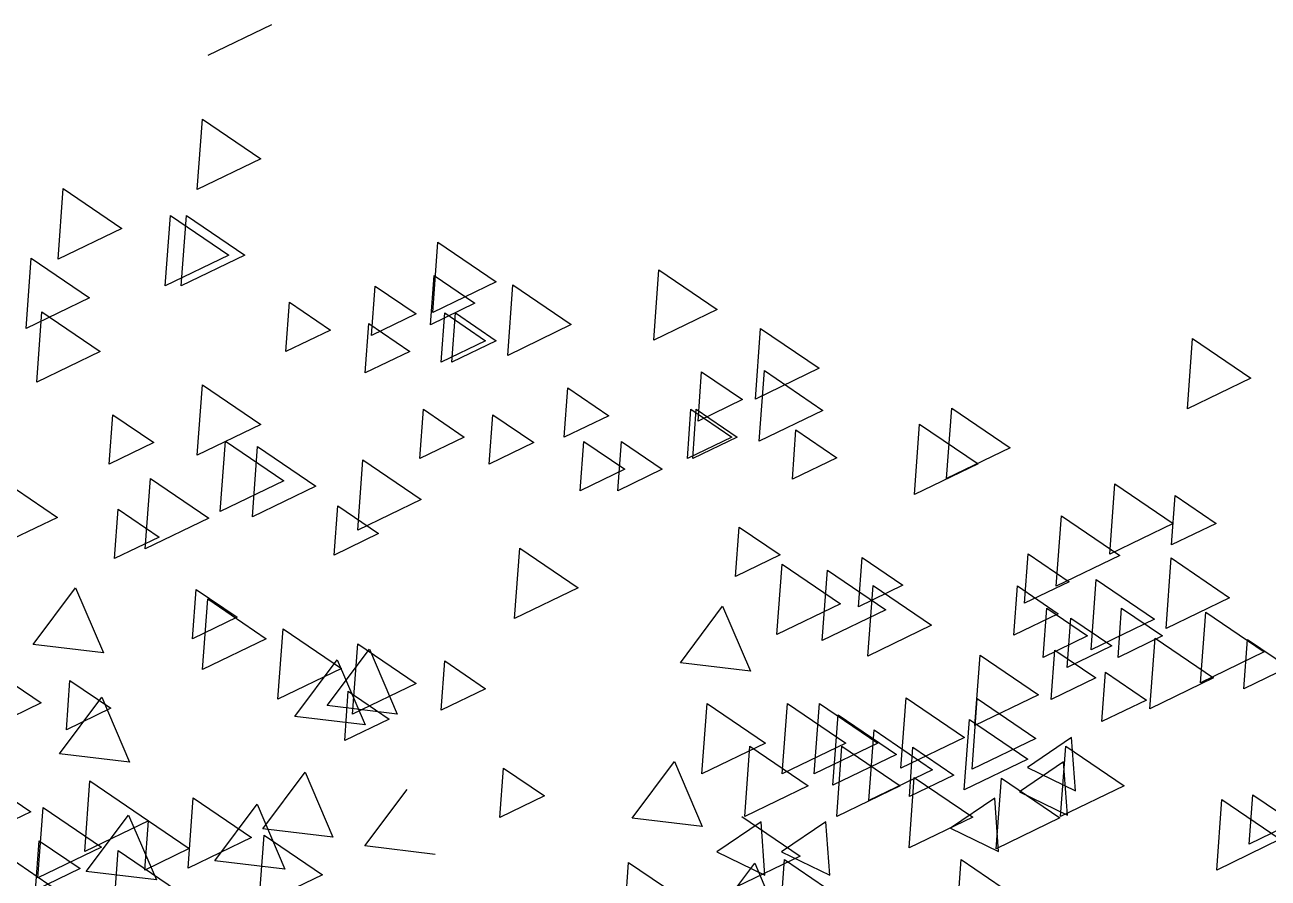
# Model space of a CAD drawing. Header units: millimetres. Extents: x 87938 to 265635, y 330093 to 434310.
# Drawn here: x 211266 to 213021, y 405012 to 406216 of the extents above; entities that cross this region are included whole.
import ezdxf

# ---------------------------------------------------------------- set-up
doc = ezdxf.new("R2010")
doc.units = ezdxf.units.MM

# ---------------------------------------------------------------- blocks, each defined once
blk = doc.blocks.new('A$C7FA71D6E')
for p, q in [((3218.3, 8410.2), (3128.6, 8366.9)), ((3113.5, 8178.1), (3120.8, 8277.4)), ((3120.8, 8277.4), (3203.2, 8221.4)), ((3203.2, 8221.4), (3113.5, 8178.1)), ((2917, 8079.9), (2924.3, 8179.2)), ((2924.3, 8179.2), (3006.8, 8123.2)), ((3068.1, 8042.1), (3075.5, 8141.5)), ((3075.5, 8141.5), (3157.9, 8085.5)), ((3090.8, 8042.1), (3098.1, 8141.5)), ((3098.1, 8141.5), (3180.5, 8085.5)), ((3006.8, 8123.2), (2917, 8079.9)), ((3445.9, 8004.3), (3453.2, 8103.7)), ((3453.2, 8103.7), (3535.6, 8047.7)), ((2871.7, 7981.7), (2879, 8081.1)), ((2879, 8081.1), (2961.4, 8025)), ((3157.9, 8085.5), (3068.1, 8042.1)), ((3180.5, 8085.5), (3090.8, 8042.1)), ((3442.6, 7987.1), (3447.7, 8056.7)), ((3447.7, 8056.7), (3505.4, 8017.5)), ((3757.9, 7965.4), (3765.2, 8064.8)), ((3765.2, 8064.8), (3847.6, 8008.8)), ((3359.5, 7972), (3364.6, 8041.6)), ((3364.6, 8041.6), (3422.3, 8002.4)), ((3535.6, 8047.7), (3445.9, 8004.3)), ((3551.7, 7943.9), (3559, 8043.3)), ((3559, 8043.3), (3641.4, 7987.3)), ((2961.4, 8025), (2871.7, 7981.7)), ((2886.8, 7906.1), (2894.1, 8005.5)), ((2894.1, 8005.5), (2976.5, 7949.5)), ((3238.6, 7949.4), (3243.7, 8018.9)), ((3243.7, 8018.9), (3301.4, 7979.7)), ((3505.4, 8017.5), (3442.6, 7987.1)), ((3457.7, 7934.3), (3462.8, 8003.8)), ((3462.8, 8003.8), (3520.5, 7964.6)), ((3472.8, 7934.3), (3477.9, 8003.8)), ((3477.9, 8003.8), (3535.6, 7964.6)), ((3847.6, 8008.8), (3757.9, 7965.4)), ((3350.5, 7919.2), (3355.6, 7988.8)), ((3350.5, 7919.2), (3355.6, 7988.8)), ((3355.6, 7988.8), (3413.3, 7949.5)), ((3355.6, 7988.8), (3413.3, 7949.5)), ((3422.3, 8002.4), (3359.5, 7972)), ((3641.4, 7987.3), (3551.7, 7943.9)), ((3301.4, 7979.7), (3238.6, 7949.4)), ((3901.4, 7882.3), (3908.7, 7981.7)), ((3908.7, 7981.7), (3991.2, 7925.7)), ((3520.5, 7964.6), (3457.7, 7934.3)), ((3535.6, 7964.6), (3472.8, 7934.3)), ((4511.2, 7868.4), (4518.5, 7967.8)), ((4518.5, 7967.8), (4600.9, 7911.7)), ((2976.5, 7949.5), (2886.8, 7906.1)), ((3413.3, 7949.5), (3350.5, 7919.2)), ((3413.3, 7949.5), (3350.5, 7919.2)), ((3820.4, 7851.2), (3825.5, 7920.7)), ((3825.5, 7920.7), (3883.2, 7881.5)), ((3991.2, 7925.7), (3901.4, 7882.3)), ((3906.8, 7823.1), (3914.1, 7922.4)), ((3914.1, 7922.4), (3996.5, 7866.4)), ((3113.4, 7803), (3120.7, 7902.4)), ((3120.7, 7902.4), (3203.1, 7846.4)), ((3631.5, 7828.5), (3636.6, 7898.1)), ((3636.6, 7898.1), (3694.3, 7858.9)), ((4600.9, 7911.7), (4511.2, 7868.4)), ((3883.2, 7881.5), (3820.4, 7851.2)), ((3427.5, 7798.3), (3432.6, 7867.9)), ((3432.6, 7867.9), (3490.3, 7828.7)), ((3805.3, 7798.3), (3810.4, 7867.9)), ((3810.4, 7867.9), (3868.1, 7828.7)), ((3812.8, 7798.3), (3817.9, 7867.9)), ((3817.9, 7867.9), (3875.6, 7828.7)), ((3996.5, 7866.4), (3906.8, 7823.1)), ((4171.2, 7770.2), (4178.5, 7869.6)), ((4178.5, 7869.6), (4260.9, 7813.5)), ((2989.3, 7790.7), (2994.4, 7860.3)), ((2994.4, 7860.3), (3052.1, 7821.1)), ((3203.1, 7846.4), (3113.4, 7803)), ((3525.7, 7790.7), (3530.8, 7860.3)), ((3530.8, 7860.3), (3588.5, 7821.1)), ((3694.3, 7858.9), (3631.5, 7828.5)), ((4125.9, 7747.5), (4133.2, 7846.9)), ((4133.2, 7846.9), (4215.6, 7790.9)), ((3490.3, 7828.7), (3427.5, 7798.3)), ((3868.1, 7828.7), (3805.3, 7798.3)), ((3875.6, 7828.7), (3812.8, 7798.3)), ((3953.5, 7769.2), (3958.6, 7838.8)), ((3958.6, 7838.8), (4016.3, 7799.6)), ((3052.1, 7821.1), (2989.3, 7790.7)), ((3145.9, 7723.7), (3153.2, 7823.1)), ((3153.2, 7823.1), (3235.6, 7767.1)), ((3191.2, 7716.2), (3198.5, 7815.6)), ((3198.5, 7815.6), (3281, 7759.5)), ((3588.5, 7821.1), (3525.7, 7790.7)), ((3654.2, 7753), (3659.3, 7822.6)), ((3659.3, 7822.6), (3717, 7783.3)), ((3707, 7753), (3712.2, 7822.6)), ((3712.2, 7822.6), (3769.9, 7783.3)), ((4260.9, 7813.5), (4171.2, 7770.2)), ((3340, 7697.3), (3347.3, 7796.6)), ((3347.3, 7796.6), (3429.7, 7740.6)), ((4016.3, 7799.6), (3953.5, 7769.2)), ((3717, 7783.3), (3654.2, 7753)), ((3769.9, 7783.3), (3707, 7753)), ((4215.6, 7790.9), (4125.9, 7747.5)), ((3040.1, 7670.9), (3047.4, 7770.3)), ((3047.4, 7770.3), (3129.9, 7714.2)), ((3235.6, 7767.1), (3145.9, 7723.7)), ((3281, 7759.5), (3191.2, 7716.2)), ((4401.5, 7663.5), (4408.8, 7762.9)), ((4408.8, 7762.9), (4491.2, 7706.9)), ((2858.4, 7754.6), (2916.1, 7715.4)), ((3429.7, 7740.6), (3340, 7697.3)), ((4488.9, 7676.5), (4494, 7746.1)), ((4494, 7746.1), (4551.7, 7706.9)), ((2996.7, 7657.4), (3001.8, 7727)), ((3001.8, 7727), (3059.5, 7687.7)), ((3306.6, 7662.3), (3311.7, 7731.9)), ((3311.7, 7731.9), (3369.4, 7692.7)), ((2916.1, 7715.4), (2853.3, 7685)), ((3129.9, 7714.2), (3040.1, 7670.9)), ((4326, 7618.2), (4333.3, 7717.6)), ((4333.3, 7717.6), (4415.7, 7661.6)), ((4491.2, 7706.9), (4401.5, 7663.5)), ((4551.7, 7706.9), (4488.9, 7676.5)), ((3059.5, 7687.7), (2996.7, 7657.4)), ((3369.4, 7692.7), (3306.6, 7662.3)), ((3873.3, 7632.1), (3878.4, 7701.7)), ((3878.4, 7701.7), (3936.1, 7662.5)), ((3561.4, 7572.7), (3568.8, 7672.1)), ((3568.8, 7672.1), (3651.2, 7616)), ((3936.1, 7662.5), (3873.3, 7632.1)), ((4046.9, 7589.4), (4052, 7659)), ((4052, 7659), (4109.7, 7619.8)), ((4281.2, 7594.4), (4286.4, 7663.9)), ((4286.4, 7663.9), (4344.1, 7624.7)), ((4415.7, 7661.6), (4326, 7618.2)), ((4481, 7558.7), (4488.3, 7658.1)), ((4488.3, 7658.1), (4570.7, 7602.1)), ((3931.7, 7550), (3939, 7649.4)), ((3939, 7649.4), (4021.4, 7593.4)), ((3995.7, 7541.5), (4003, 7640.9)), ((4003, 7640.9), (4085.4, 7584.9)), ((4109.7, 7619.8), (4046.9, 7589.4)), ((4060.1, 7519.8), (4067.4, 7619.2)), ((4067.4, 7619.2), (4149.8, 7563.2)), ((4266.1, 7549), (4271.2, 7618.6)), ((4271.2, 7618.6), (4328.9, 7579.4)), ((4344.1, 7624.7), (4281.2, 7594.4)), ((4375.2, 7528.5), (4382.5, 7627.9)), ((4382.5, 7627.9), (4464.9, 7571.9)), ((2881.9, 7536.2), (2941.6, 7616)), ((2941.6, 7616), (2980.9, 7524.4)), ((3106.8, 7544), (3111.9, 7613.6)), ((3106.8, 7544), (3111.9, 7613.6)), ((3111.9, 7613.6), (3169.6, 7574.4)), ((3111.9, 7613.6), (3169.6, 7574.4)), ((3120.9, 7500.9), (3128.2, 7600.3)), ((3128.2, 7600.3), (3210.6, 7544.2)), ((3651.2, 7616), (3561.4, 7572.7)), ((4570.7, 7602.1), (4481, 7558.7)), ((3795.4, 7510.3), (3855.1, 7590.1)), ((3855.1, 7590.1), (3894.3, 7498.5)), ((4021.4, 7593.4), (3931.7, 7550)), ((4085.4, 7584.9), (3995.7, 7541.5)), ((4307.5, 7517.9), (4312.7, 7587.5)), ((4312.7, 7587.5), (4370.3, 7548.3)), ((4413.3, 7517.9), (4418.4, 7587.5)), ((4418.4, 7587.5), (4476.1, 7548.3)), ((3169.6, 7574.4), (3106.8, 7544)), ((3169.6, 7574.4), (3106.8, 7544)), ((4328.9, 7579.4), (4266.1, 7549)), ((4341.7, 7503.7), (4346.8, 7573.3)), ((4346.8, 7573.3), (4404.5, 7534.1)), ((4464.9, 7571.9), (4375.2, 7528.5)), ((4529.9, 7482.2), (4537.2, 7581.6)), ((4537.2, 7581.6), (4619.7, 7525.6)), ((3227.4, 7458.8), (3234.7, 7558.2)), ((3234.7, 7558.2), (3317.1, 7502.2)), ((4149.8, 7563.2), (4060.1, 7519.8)), ((4370.3, 7548.3), (4307.5, 7517.9)), ((4476.1, 7548.3), (4413.3, 7517.9)), ((2980.9, 7524.4), (2881.9, 7536.2)), ((3210.6, 7544.2), (3120.9, 7500.9)), ((3296.7, 7449.8), (3356.4, 7529.6)), ((3332.6, 7437.8), (3339.9, 7537.2)), ((3339.9, 7537.2), (3422.3, 7481.2)), ((3356.4, 7529.6), (3395.7, 7438)), ((4404.5, 7534.1), (4341.7, 7503.7)), ((4458.3, 7445.4), (4465.6, 7544.8)), ((4465.6, 7544.8), (4548, 7488.8)), ((4591, 7473.5), (4596.1, 7543.1)), ((4596.1, 7543.1), (4653.8, 7503.9)), ((3251.4, 7434.7), (3311.1, 7514.5)), ((3311.1, 7514.5), (3350.4, 7422.9)), ((3457.7, 7443.3), (3462.8, 7512.9)), ((3462.8, 7512.9), (3520.5, 7473.7)), ((4211.2, 7421.6), (4218.5, 7521)), ((4218.5, 7521), (4300.9, 7465)), ((4319, 7458.4), (4324.1, 7528)), ((4324.1, 7528), (4381.8, 7488.8)), ((4619.7, 7525.6), (4529.9, 7482.2)), ((2810.9, 7509.6), (2893.3, 7453.6)), ((3317.1, 7502.2), (3227.4, 7458.8)), ((3894.3, 7498.5), (3795.4, 7510.3)), ((4390.6, 7427.3), (4395.8, 7496.8)), ((4395.8, 7496.8), (4453.5, 7457.6)), ((4653.8, 7503.9), (4591, 7473.5)), ((2928.7, 7415.7), (2933.8, 7485.3)), ((2933.8, 7485.3), (2991.5, 7446.1)), ((3422.3, 7481.2), (3332.6, 7437.8)), ((4381.8, 7488.8), (4319, 7458.4)), ((4548, 7488.8), (4458.3, 7445.4)), ((2919, 7381.9), (2978.7, 7461.7)), ((2978.7, 7461.7), (3017.9, 7370.1)), ((3321.6, 7400.6), (3326.7, 7470.2)), ((3326.7, 7470.2), (3384.4, 7430.9)), ((3520.5, 7473.7), (3457.7, 7443.3)), ((4106.8, 7361.4), (4114.2, 7460.8)), ((4114.2, 7460.8), (4196.6, 7404.8)), ((4207.3, 7360.3), (4214.6, 7459.7)), ((4300.9, 7465), (4211.2, 7421.6)), ((4214.6, 7459.7), (4297, 7403.6)), ((2893.3, 7453.6), (2803.6, 7410.2)), ((2991.5, 7446.1), (2928.7, 7415.7)), ((3395.7, 7438), (3296.7, 7449.8)), ((3825.9, 7353.6), (3833.2, 7453)), ((3833.2, 7453), (3915.6, 7397)), ((3939.2, 7353.6), (3946.5, 7453)), ((3946.5, 7453), (4028.9, 7397)), ((3984.5, 7353.6), (3991.8, 7453)), ((3991.8, 7453), (4074.3, 7397)), ((4453.5, 7457.6), (4390.6, 7427.3)), ((3350.4, 7422.9), (3251.4, 7434.7)), ((3384.4, 7430.9), (3321.6, 7400.6)), ((4010.8, 7337.6), (4018.1, 7437)), ((4018.1, 7437), (4100.6, 7381)), ((4196.1, 7331), (4203.4, 7430.4)), ((4203.4, 7430.4), (4285.8, 7374.3)), ((4061.5, 7316.1), (4068.8, 7415.5)), ((4068.8, 7415.5), (4151.2, 7359.4)), ((3915.6, 7397), (3825.9, 7353.6)), ((3886.3, 7293.2), (3893.6, 7392.6)), ((3893.6, 7392.6), (3976, 7336.6)), ((4028.9, 7397), (3939.2, 7353.6)), ((4074.3, 7397), (3984.5, 7353.6)), ((4016.2, 7293.4), (4023.5, 7392.8)), ((4023.5, 7392.8), (4105.9, 7336.8)), ((4196.6, 7404.8), (4106.8, 7361.4)), ((4118.7, 7321.5), (4123.8, 7391.1)), ((4123.8, 7391.1), (4181.5, 7351.9)), ((4297, 7403.6), (4207.3, 7360.3)), ((4332.1, 7293.2), (4339.4, 7392.6)), ((4339.4, 7392.6), (4421.8, 7336.6)), ((3017.9, 7370.1), (2919, 7381.9)), ((4100.6, 7381), (4010.8, 7337.6)), ((4285.8, 7374.3), (4196.1, 7331)), ((2795.9, 7356), (2878.3, 7299.9)), ((3206.1, 7276.1), (3265.8, 7355.9)), ((3265.8, 7355.9), (3305, 7264.3)), ((3540.8, 7292.2), (3545.9, 7361.8)), ((3545.9, 7361.8), (3603.6, 7322.6)), ((3727.4, 7291.2), (3787.1, 7371)), ((3787.1, 7371), (3826.3, 7279.4)), ((4151.2, 7359.4), (4061.5, 7316.1)), ((2954.7, 7244.1), (2962, 7343.5)), ((2962, 7343.5), (3044.4, 7287.4)), ((3976, 7336.6), (3886.3, 7293.2)), ((4105.9, 7336.8), (4016.2, 7293.4)), ((4118.3, 7249), (4125.6, 7348.4)), ((4181.5, 7351.9), (4118.7, 7321.5)), ((4125.6, 7348.4), (4208.1, 7292.4)), ((4241.4, 7247.9), (4248.7, 7347.3)), ((4248.7, 7347.3), (4331.1, 7291.3)), ((4421.8, 7336.6), (4332.1, 7293.2)), ((3100.4, 7220.3), (3107.8, 7319.7)), ((3107.8, 7319.7), (3190.2, 7263.6)), ((3350.2, 7251.8), (3409.9, 7331.6)), ((3603.6, 7322.6), (3540.8, 7292.2)), ((4598.6, 7254.5), (4603.7, 7324)), ((4603.7, 7324), (4661.4, 7284.8)), ((2888.6, 7206.7), (2896, 7306.1)), ((2896, 7306.1), (2978.4, 7250.1)), ((3138.1, 7230.8), (3197.8, 7310.6)), ((3197.8, 7310.6), (3237, 7219)), ((4552.6, 7217.9), (4559.9, 7317.3)), ((4559.9, 7317.3), (4642.3, 7261.3)), ((2878.3, 7299.9), (2788.6, 7256.6)), ((3044.4, 7287.4), (2954.7, 7244.1)), ((2956.8, 7215.7), (3016.5, 7295.5)), ((3016.5, 7295.5), (3055.7, 7203.9)), ((3039.3, 7217.9), (3044.4, 7287.4)), ((3044.4, 7287.4), (3102.1, 7248.2)), ((3826.3, 7279.4), (3727.4, 7291.2)), ((3882.1, 7293.5), (3964.6, 7237.5)), ((4208.1, 7292.4), (4118.3, 7249)), ((4331.1, 7291.3), (4241.4, 7247.9)), ((4661.4, 7284.8), (4598.6, 7254.5)), ((3200.6, 7167.8), (3207.9, 7267.2)), ((3305, 7264.3), (3206.1, 7276.1)), ((3207.9, 7267.2), (3290.3, 7211.2)), ((2885.3, 7189.5), (2890.5, 7259.1)), ((2978.4, 7250.1), (2888.6, 7206.7)), ((2890.5, 7259.1), (2948.2, 7219.8)), ((3190.2, 7263.6), (3100.4, 7220.3)), ((3449.2, 7240), (3350.2, 7251.8)), ((4642.3, 7261.3), (4552.6, 7217.9)), ((2833.6, 7245.3), (2916, 7189.2)), ((2994.4, 7146.3), (3001.7, 7245.6)), ((3001.7, 7245.6), (3084.1, 7189.6)), ((3102.1, 7248.2), (3039.3, 7217.9)), ((3964.6, 7237.5), (3874.8, 7194.1)), ((3937.3, 7162.9), (3942.4, 7232.5)), ((3942.4, 7232.5), (4000.1, 7193.3)), ((4186.7, 7162.9), (4191.8, 7232.5)), ((4191.8, 7232.5), (4249.5, 7193.3)), ((2948.2, 7219.8), (2885.3, 7189.5)), ((3055.7, 7203.9), (2956.8, 7215.7)), ((3237, 7219), (3138.1, 7230.8)), ((3715, 7129.3), (3722.3, 7228.7)), ((3722.3, 7228.7), (3804.8, 7172.7)), ((3840.7, 7147.7), (3900.4, 7227.5)), ((3900.4, 7227.5), (3939.7, 7135.9)), ((3290.3, 7211.2), (3200.6, 7167.8))]:
    blk.add_line(p, q)
for points in [[(4347.8, 7404.9), (4285.4, 7362.6), (4353.3, 7329.8)], [(4336.3, 7370.7), (4274, 7328.3), (4341.9, 7295.5)], [(4239.2, 7319.2), (4176.8, 7276.8), (4244.7, 7244)], [(3909.3, 7285.8), (3846.9, 7243.4), (3914.8, 7210.6)], [(4000.8, 7285.8), (3938.4, 7243.4), (4006.3, 7210.6)]]:
    blk.add_lwpolyline(points, close=True)

msp = doc.modelspace()

# ---------------------------------------------------------------- block references
msp.add_blockref('A$C7FA71D6E', (208396, 397805.4))

doc.saveas('drawing.dxf')
